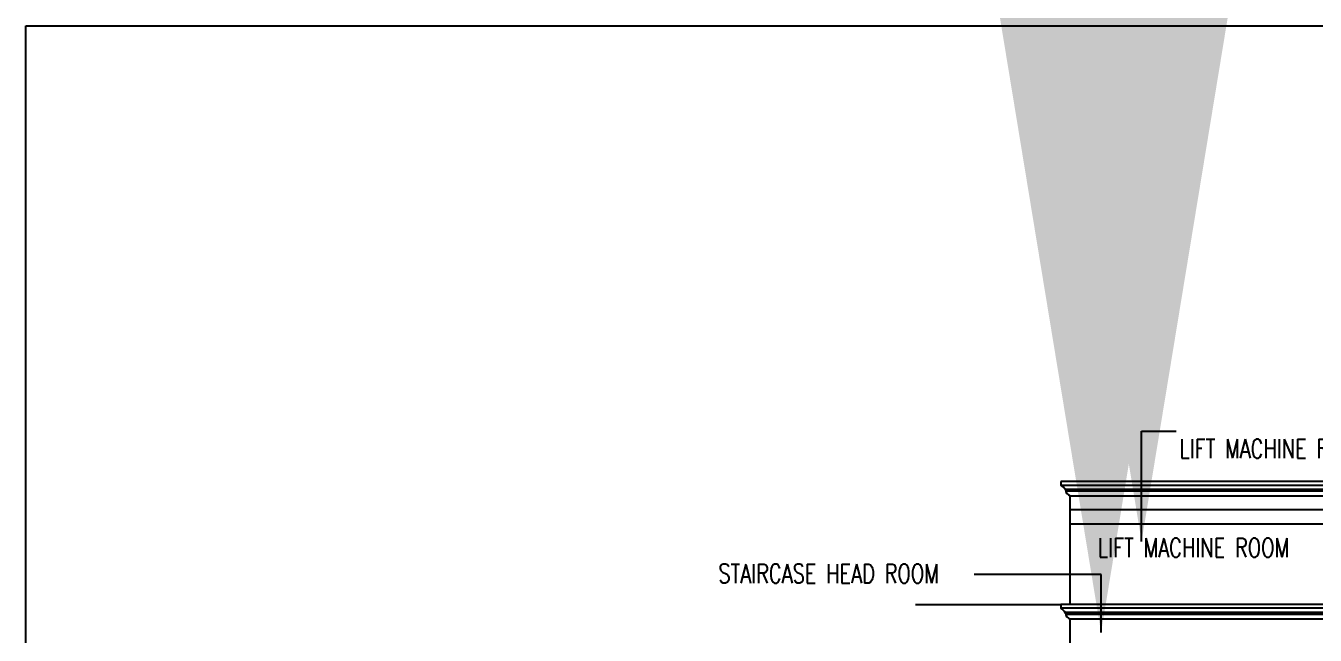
# Model space of a CAD drawing. Header units: metres. Extents: x 10 to 343, y 349 to 530.
# Drawn here: x 227.83 to 241.43, y 473.41 to 479.84 of the extents above; entities that cross this region are included whole.
import ezdxf

# ---------------------------------------------------------------- set-up
doc = ezdxf.new("R2010")
doc.units = ezdxf.units.M
doc.linetypes.add('DASHED2', pattern=[0.375, 0.25, -0.125])
doc.linetypes.add('HIDDEN', pattern=[0.375, 0.25, -0.125])
doc.styles.add('RS3', font='romans.shx', dxfattribs={"width": 0.75, "height": 200})
doc.dimstyles.new('1', dxfattribs={"dimtxt": 2, "dimasz": 100, "dimexe": 100, "dimexo": 0, "dimgap": 50, "dimtad": 1, "dimdec": 0, "dimzin": 3, "dimdsep": 46, "dimtxsty": 'RS3', "dimblk": 'ARCHTICK', "dimcen": 150, "dimdle": 100, "dimclrd": 256, "dimclre": 256, "dimclrt": 6, "dimadec": 0, "dimazin": 0, "dimtfac": 1, "dimtdec": 0, "dimtmove": 2, "dimatfit": 3, "dimfxl": 0, "dimlwd": -1, "dimlwe": -1, "dimarcsym": 0})

# ---------------------------------------------------------------- blocks, each defined once
blk = doc.blocks.new('_ArchTick')
at = {"color": 0, "linetype": 'ByBlock', "const_width": 0.15}
blk.add_lwpolyline([(-0.5, -0.5), (0.5, 0.5)], dxfattribs=at)

msp = doc.modelspace()

# ---------------------------------------------------------------- linework, layer by layer
at = {"ltscale": 400}
for p, q in [((241.6976, 475.0312), (238.7476, 475.0312)), ((238.7476, 475.0312), (238.7476, 474.9937)), ((238.7476, 474.9937), (241.6976, 474.9937)), ((238.8476, 473.7312), (238.8476, 474.8812)), ((241.6976, 473.7312), (238.7476, 473.7312)), ((238.7476, 473.7312), (238.7476, 473.6937)), ((241.6976, 473.6937), (238.7476, 473.6937)), ((238.8476, 471.5312), (238.8476, 473.5812))]:
    msp.add_line(p, q, dxfattribs=at)
for p, q in [((238.7935, 474.95), (241.6518, 474.95)), ((238.7996, 474.9312), (241.6456, 474.9312)), ((238.7935, 473.65), (241.6518, 473.65)), ((238.7996, 473.6312), (241.6456, 473.6312))]:
    msp.add_line(p, q)
at = {"ltscale": 0.5}
for p, q in [((238.8476, 474.8812), (241.5976, 474.8812)), ((238.8476, 473.5812), (241.5976, 473.5812))]:
    msp.add_line(p, q, dxfattribs=at)
at = {"linetype": 'DASHED2', "ltscale": 600}
for p, q in [((241.5976, 474.7312), (238.8476, 474.7312)), ((241.5976, 474.5812), (238.8476, 474.5812))]:
    msp.add_line(p, q, dxfattribs=at)
at = {"linetype": 'HIDDEN', "ltscale": 600}
msp.add_line((237.2136, 473.7312), (238.7476, 473.7312), dxfattribs=at)
msp.add_lwpolyline([(227.826, 479.8415), (302.8307, 479.8415), (302.8307, 423.3577), (227.826, 423.3577)], close=True)
at = {"ltscale": 400}
for centre, radius, start, end in [((238.6647, 474.8609), 0.1566, 31.35377, 58.0252), ((238.8626, 474.9436), 0.0642, 181.1052, 256.53819), ((238.6647, 473.5609), 0.1566, 31.35377, 58.0252), ((238.8626, 473.6436), 0.0642, 181.1052, 256.53819)]:
    msp.add_arc(centre, radius, start, end, dxfattribs=at)

# ---------------------------------------------------------------- texts
at = {"style": 'RS3', "width": 0.75}
for s, p in [('LIFT MACHINE ROOM', (239.9989, 475.2769)), ('LIFT MACHINE ROOM', (239.1392, 474.2328)), ('STAIRCASE HEAD ROOM', (235.1339, 473.9595))]:
    msp.add_text(s, height=0.2, dxfattribs=at).set_placement(p)

# ---------------------------------------------------------------- leaders
at = {"ltscale": 400}
for points in [[(239.6004, 474.3986), (239.6004, 475.5629), (239.9642, 475.5629)], [(239.173, 473.4355), (239.173, 474.0478), (237.8351, 474.0478)]]:
    msp.add_leader(points, dimstyle='1', override={"dimgap": 50, "dimtad": 0, "dimfxl": 200, "dimfxlon": 1}, dxfattribs=at)

doc.saveas('drawing.dxf')
